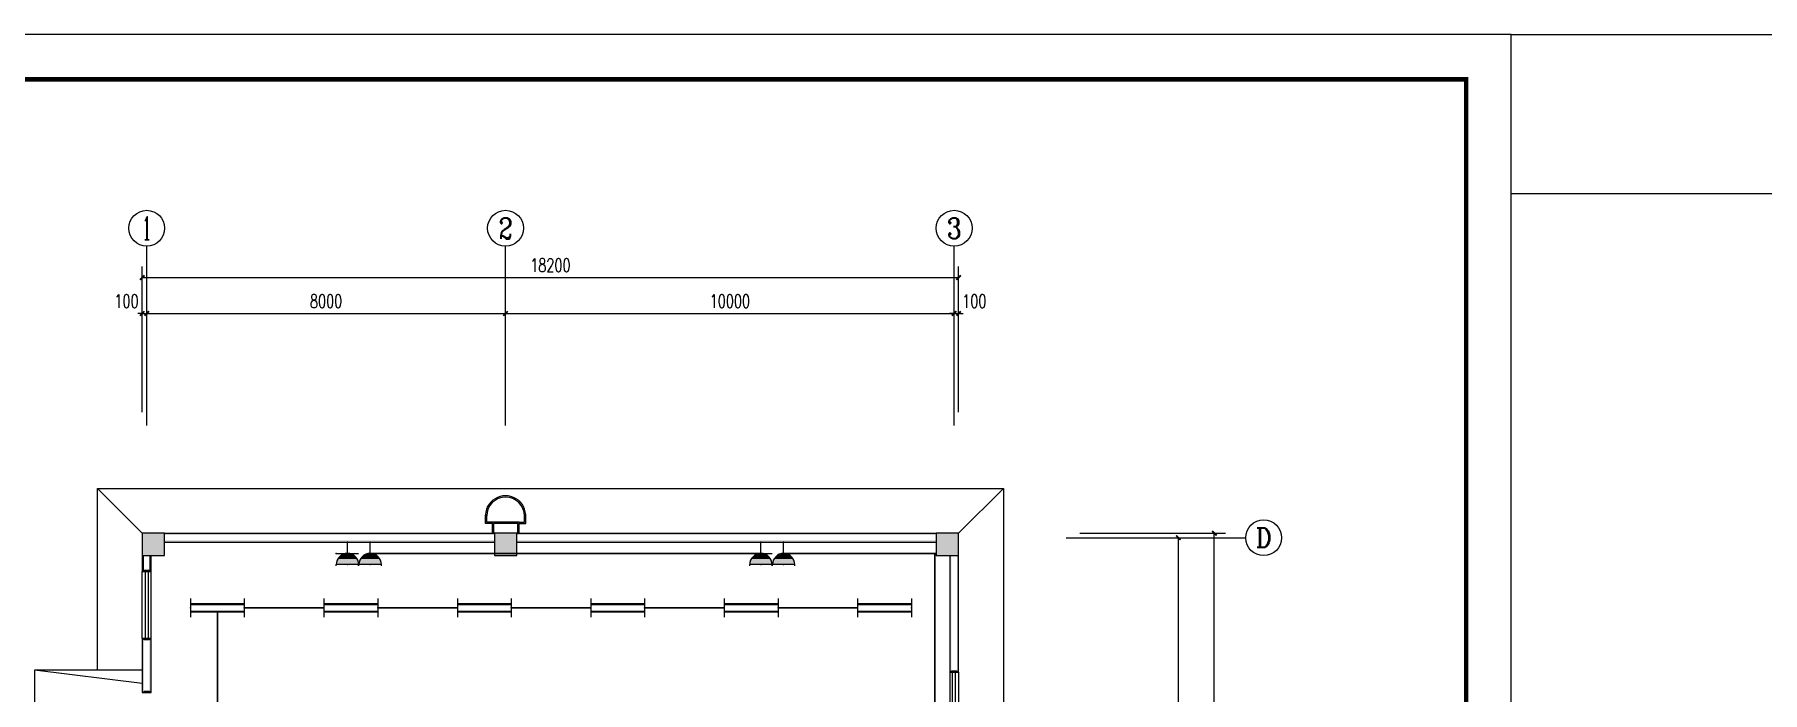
# Model space of a CAD drawing. Extents: x 5211311 to 5622788, y -441754 to -251897.
# Drawn here: x 5293174 to 5331693, y -378006 to -363337 of the extents above; entities that cross this region are included whole.
import ezdxf
from ezdxf.enums import TextEntityAlignment as Align

# ---------------------------------------------------------------- set-up
doc = ezdxf.new("R2010")
doc.units = 0
doc.header["$LTSCALE"] = 1000
doc.header["$MEASUREMENT"] = 0
doc.layers.get('0').update_dxf_attribs({"linetype": 'CONTINUOUS'})
doc.layers.get('Defpoints').update_dxf_attribs({"linetype": 'CONTINUOUS'})
doc.layers.add('_0', color=7, linetype='CONTINUOUS', lineweight=25)
for name, color, linetype in [('AXIS_TEXT', 7, 'CONTINUOUS'), ('EQUIP-插座', 3, 'CONTINUOUS'), ('EQUIP-照明', 3, 'CONTINUOUS'), ('PUB_HATCH', 8, 'CONTINUOUS'), ('PUB_TITLE', 4, 'CONTINUOUS'), ('TEL_TEXT', 7, 'CONTINUOUS'), ('WIRE-照明', 1, 'CONTINUOUS'), ('建筑底图', 251, 'CONTINUOUS')]:
    doc.layers.add(name, color=color, linetype=linetype)
doc.styles.add('_TCH_AXIS', font='COMPLEX', dxfattribs={"bigfont": 'GBCBIG'})
doc.styles.add('_TCH_DIM_T3', font='SIMPLEX', dxfattribs={"width": 0.705882, "bigfont": 'GBCBIG'})
doc.styles.add('_TEL_DIM', font='SIMPLEX', dxfattribs={"width": 0.8, "height": 3.5, "bigfont": 'HZTXT'})
doc.styles.add('COMPLEX', font='COMPLEX')
doc.styles.get("Standard").update_dxf_attribs({"font": 'GBENOR', "bigfont": 'GBCBIG'})
doc.dimstyles.new('_TCH_ARCH&&100', dxfattribs={"dimtxt": 297.5, "dimasz": 100, "dimexe": 250, "dimexo": 300, "dimgap": 126.25, "dimtad": 1, "dimdec": 0, "dimzin": 0, "dimdsep": 46, "dimtxsty": '_TCH_DIM_T3', "dimblk": 'ARCHTICK', "dimcen": 0.09, "dimclrt": 7, "dimazin": 2, "dimtfac": 1, "dimtdec": 0, "dimtix": 1, "dimtmove": 2, "dimatfit": 3, "dimfxl": 0, "dimtolj": 1, "dimtzin": 0, "dimarcsym": 0})

# ---------------------------------------------------------------- blocks, each defined once
blk = doc.blocks.new('$TCHSYS$WIN2D')
for p, q in [((-0.5, 0.5), (0.5, 0.5)), ((-0.5, 0.5), (-0.5, -0.5)), ((0.5, 0.5), (0.5, -0.5)), ((0.5, 0.167), (-0.5, 0.167)), ((0.5, -0.167), (-0.5, -0.167)), ((-0.5, -0.5), (0.5, -0.5))]:
    blk.add_line(p, q)
blk = doc.blocks.new('_FZH')
blk.add_lwpolyline([(-0.5, -0.5), (0.5, -0.5), (0.5, 0.5), (-0.5, 0.5)], close=True)
at = {"layer": 'PUB_HATCH'}
blk.add_solid([(-0.5, -0.5), (0.5, -0.5), (-0.5, 0.5), (0.5, 0.5)], dxfattribs=at)
blk = doc.blocks.new('_ArchTick')
at = {"color": 0, "linetype": 'ByBlock', "const_width": 0.4}
blk.add_lwpolyline([(-0.5, -0.5), (0.5, 0.5)], dxfattribs=at)
blk = doc.blocks.new('*D70')
at = {"layer": 'Defpoints', "color": 0, "transparency": 16777216}
for p in [(5316174, -374556), (5318674, -374556), (5316174, -383556)]:
    blk.add_point(p, dxfattribs=at)
at = {"layer": '建筑底图', "color": 0, "lineweight": -2, "transparency": 16777216}
for p, q in [((5316474, -374556), (5318924, -374556)), ((5318674, -383556), (5318674, -374556)), ((5316474, -383556), (5318924, -383556))]:
    blk.add_line(p, q, dxfattribs=at)
at = {"layer": '建筑底图', "color": 0, "lineweight": -2, "transparency": 16777216, "xscale": 100, "yscale": 100, "zscale": 100}
for p, rotation in [((5318674, -374556), 90), ((5318674, -383556), 270)]:
    blk.add_blockref('_ArchTick', p, dxfattribs=dict(at, rotation=rotation))
at = {"layer": '建筑底图', "color": 7, "transparency": 16777216, "insert": (5318399, -379056), "char_height": 297.5, "attachment_point": 5, "rotation": 90, "style": '_TCH_DIM_T3'}
blk.add_mtext('\\A1;9000', dxfattribs=at)
blk = doc.blocks.new('*D71')
at = {"layer": 'Defpoints', "color": 0, "transparency": 16777216}
for p in [(5316174, -374456), (5319474, -374456), (5316174, -396656)]:
    blk.add_point(p, dxfattribs=at)
at = {"layer": '建筑底图', "color": 0, "lineweight": -2, "transparency": 16777216}
for p, q in [((5316474, -374456), (5319724, -374456)), ((5319474, -396656), (5319474, -374456)), ((5316474, -396656), (5319724, -396656))]:
    blk.add_line(p, q, dxfattribs=at)
at = {"layer": '建筑底图', "color": 0, "lineweight": -2, "transparency": 16777216, "xscale": 100, "yscale": 100, "zscale": 100}
for p, rotation in [((5319474, -374456), 90), ((5319474, -396656), 270)]:
    blk.add_blockref('_ArchTick', p, dxfattribs=dict(at, rotation=rotation))
at = {"layer": '建筑底图', "color": 7, "transparency": 16777216, "insert": (5319199, -385556), "char_height": 297.5, "attachment_point": 5, "rotation": 90, "style": '_TCH_DIM_T3'}
blk.add_mtext('\\A1;22200', dxfattribs=at)
blk = doc.blocks.new('_AXISO')
blk.add_circle((0, 0), 0.5)
at = {"layer": 'AXIS_TEXT', "style": 'COMPLEX', "width": 1.041667}
blk.add_attdef('A', text='', height=0.56, dxfattribs=at).set_placement((-0.25, -0.28), (0.25, -0.28), align=Align.FIT)
blk = doc.blocks.new('*D76')
at = {"layer": 'Defpoints', "color": 0, "transparency": 16777216}
for p in [(5295674, -369556), (5295574, -372056), (5295674, -372056)]:
    blk.add_point(p, dxfattribs=at)
at = {"layer": '建筑底图', "color": 0, "lineweight": -2, "transparency": 16777216}
for p, q in [((5295574, -371756), (5295574, -369306)), ((5295674, -371756), (5295674, -369306)), ((5295574, -369556), (5295474, -369556)), ((5295574, -369556), (5295674, -369556)), ((5295674, -369556), (5295774, -369556))]:
    blk.add_line(p, q, dxfattribs=at)
at = {"layer": '建筑底图', "color": 0, "lineweight": -2, "transparency": 16777216, "xscale": 100, "yscale": 100, "zscale": 100}
blk.add_blockref('_ArchTick', (5295574, -369556), dxfattribs=at)
at = {"layer": '建筑底图', "color": 0, "lineweight": -2, "transparency": 16777216, "xscale": 100, "yscale": 100, "zscale": 100, "rotation": 180}
blk.add_blockref('_ArchTick', (5295674, -369556), dxfattribs=at)
at = {"layer": '建筑底图', "color": 7, "transparency": 16777216, "insert": (5295224, -369281), "char_height": 297.5, "attachment_point": 5, "style": '_TCH_DIM_T3'}
blk.add_mtext('\\A1;100', dxfattribs=at)
blk = doc.blocks.new('*D77')
at = {"layer": 'Defpoints', "color": 0, "transparency": 16777216}
for p in [(5303674, -369556), (5295674, -372056), (5303674, -372056)]:
    blk.add_point(p, dxfattribs=at)
at = {"layer": '建筑底图', "color": 0, "lineweight": -2, "transparency": 16777216}
for p, q in [((5295674, -371756), (5295674, -369306)), ((5303674, -371756), (5303674, -369306)), ((5295674, -369556), (5303674, -369556))]:
    blk.add_line(p, q, dxfattribs=at)
at = {"layer": '建筑底图', "color": 0, "lineweight": -2, "transparency": 16777216, "xscale": 100, "yscale": 100, "zscale": 100, "rotation": 180}
blk.add_blockref('_ArchTick', (5295674, -369556), dxfattribs=at)
at = {"layer": '建筑底图', "color": 0, "lineweight": -2, "transparency": 16777216, "xscale": 100, "yscale": 100, "zscale": 100}
blk.add_blockref('_ArchTick', (5303674, -369556), dxfattribs=at)
at = {"layer": '建筑底图', "color": 7, "transparency": 16777216, "insert": (5299674, -369281), "char_height": 297.5, "attachment_point": 5, "style": '_TCH_DIM_T3'}
blk.add_mtext('\\A1;8000', dxfattribs=at)
blk = doc.blocks.new('*D78')
at = {"layer": 'Defpoints', "color": 0, "transparency": 16777216}
for p in [(5313674, -369556), (5303674, -372056), (5313674, -372056)]:
    blk.add_point(p, dxfattribs=at)
at = {"layer": '建筑底图', "color": 0, "lineweight": -2, "transparency": 16777216}
for p, q in [((5303674, -371756), (5303674, -369306)), ((5313674, -371756), (5313674, -369306)), ((5303674, -369556), (5313674, -369556))]:
    blk.add_line(p, q, dxfattribs=at)
at = {"layer": '建筑底图', "color": 0, "lineweight": -2, "transparency": 16777216, "xscale": 100, "yscale": 100, "zscale": 100, "rotation": 180}
blk.add_blockref('_ArchTick', (5303674, -369556), dxfattribs=at)
at = {"layer": '建筑底图', "color": 0, "lineweight": -2, "transparency": 16777216, "xscale": 100, "yscale": 100, "zscale": 100}
blk.add_blockref('_ArchTick', (5313674, -369556), dxfattribs=at)
at = {"layer": '建筑底图', "color": 7, "transparency": 16777216, "insert": (5308674, -369281), "char_height": 297.5, "attachment_point": 5, "style": '_TCH_DIM_T3'}
blk.add_mtext('\\A1;10000', dxfattribs=at)
blk = doc.blocks.new('*D79')
at = {"layer": 'Defpoints', "color": 0, "transparency": 16777216}
for p in [(5313774, -369556), (5313674, -372056), (5313774, -372056)]:
    blk.add_point(p, dxfattribs=at)
at = {"layer": '建筑底图', "color": 0, "lineweight": -2, "transparency": 16777216}
for p, q in [((5313674, -371756), (5313674, -369306)), ((5313774, -371756), (5313774, -369306)), ((5313674, -369556), (5313574, -369556)), ((5313674, -369556), (5313774, -369556)), ((5313774, -369556), (5313874, -369556))]:
    blk.add_line(p, q, dxfattribs=at)
at = {"layer": '建筑底图', "color": 0, "lineweight": -2, "transparency": 16777216, "xscale": 100, "yscale": 100, "zscale": 100}
blk.add_blockref('_ArchTick', (5313674, -369556), dxfattribs=at)
at = {"layer": '建筑底图', "color": 0, "lineweight": -2, "transparency": 16777216, "xscale": 100, "yscale": 100, "zscale": 100, "rotation": 180}
blk.add_blockref('_ArchTick', (5313774, -369556), dxfattribs=at)
at = {"layer": '建筑底图', "color": 7, "transparency": 16777216, "insert": (5314124, -369281), "char_height": 297.5, "attachment_point": 5, "style": '_TCH_DIM_T3'}
blk.add_mtext('\\A1;100', dxfattribs=at)
blk = doc.blocks.new('*D80')
at = {"layer": 'Defpoints', "color": 0, "transparency": 16777216}
for p in [(5313774, -368756), (5295574, -372056), (5313774, -372056)]:
    blk.add_point(p, dxfattribs=at)
at = {"layer": '建筑底图', "color": 0, "lineweight": -2, "transparency": 16777216}
for p, q in [((5295574, -371756), (5295574, -368506)), ((5313774, -371756), (5313774, -368506)), ((5295574, -368756), (5313774, -368756))]:
    blk.add_line(p, q, dxfattribs=at)
at = {"layer": '建筑底图', "color": 0, "lineweight": -2, "transparency": 16777216, "xscale": 100, "yscale": 100, "zscale": 100, "rotation": 180}
blk.add_blockref('_ArchTick', (5295574, -368756), dxfattribs=at)
at = {"layer": '建筑底图', "color": 0, "lineweight": -2, "transparency": 16777216, "xscale": 100, "yscale": 100, "zscale": 100}
blk.add_blockref('_ArchTick', (5313774, -368756), dxfattribs=at)
at = {"layer": '建筑底图', "color": 7, "transparency": 16777216, "insert": (5304674, -368481), "char_height": 297.5, "attachment_point": 5, "style": '_TCH_DIM_T3'}
blk.add_mtext('\\A1;18200', dxfattribs=at)
blk = doc.blocks.new('$equip$00001160')
for p, q in [((-1.2, 0.417), (-1.2, -0.417)), ((-1.2, 0.167), (1.2, 0.167)), ((1.2, 0.417), (1.2, -0.417)), ((-1.2, -0.167), (1.2, -0.167))]:
    blk.add_line(p, q)
at = {"const_width": 0.1}
for points in [[(-1.2, 0.167), (1.2, 0.167)], [(-1.2, -0.167), (1.2, -0.167)]]:
    blk.add_lwpolyline(points, dxfattribs=at)
at = {"layer": 'EQUIP-照明'}
for p in [(-1.2, 0), (0, 0.167), (1.2, 0), (0, -0.167)]:
    blk.add_point(p, dxfattribs=at)
at = {"layer": 'EQUIP-照明', "flags": 9}
blk.add_attdef('A', (0, 0), '', height=0.00002, dxfattribs=at)
blk = doc.blocks.new('$equip$00001848')
for p, q in [((-0.5, 1.05), (-0.5, 1)), ((-0.5, 1), (0.5, 1)), ((0.5, 1.05), (0.5, 1)), ((0.513, 1.05), (0.513, 1)), ((0.513, 1), (1.513, 1)), ((1.513, 1.05), (1.513, 1)), ((0, 0.5), (0, 0)), ((1.513, 0.5), (0.513, 0.5)), ((1.013, 0.5), (1.013, 0))]:
    blk.add_line(p, q)
for centre in [(0, 1), (1.013, 1)]:
    blk.add_arc(centre, 0.5, 180, 0)
for p in [(0, 1), (1.013, 1), (0, 0), (1.013, 0), (1.513, 0.5)]:
    blk.add_point(p)
for points in [[(0.433, 0.75), (-0.433, 0.75), (0.5, 1), (-0.5, 1)], [(1.446, 0.75), (0.58, 0.75), (1.513, 1), (0.513, 1)], [(0.25, 0.567), (-0.25, 0.567), (0.433, 0.75), (-0.433, 0.75)], [(0, 0.5), (0, 0.5), (0.25, 0.567), (-0.25, 0.567)], [(1.263, 0.567), (0.763, 0.567), (1.446, 0.75), (0.58, 0.75)], [(1.013, 0.5), (1.013, 0.5), (1.263, 0.567), (0.763, 0.567)]]:
    blk.add_solid(points)
at = {"layer": 'TEL_TEXT', "style": '_TEL_DIM', "flags": 1}
blk.add_attdef('A', text='', height=0.00002, dxfattribs=at).set_placement((0, 0), align=Align.MIDDLE_CENTER)

msp = doc.modelspace()

# ---------------------------------------------------------------- hatches: boundary and pattern name
at = {"layer": '建筑底图'}
for points in [[(5296074.3, -374456.3), (5295574.3, -374456.3), (5295614.3, -374496.3), (5296034.3, -374496.3)], [(5295574.3, -374456.3), (5295574.3, -374956.3), (5295614.3, -374916.3), (5295614.3, -374496.3)], [(5296074.3, -374956.3), (5296074.3, -374456.3), (5296034.3, -374496.3), (5296034.3, -374916.3)], [(5303424.3, -374496.3), (5303424.3, -374456.3), (5296074.3, -374456.3), (5296074.3, -374496.3)], [(5303424.3, -374656.3), (5303424.3, -374616.3), (5296074.3, -374616.3), (5296074.3, -374656.3)], [(5303924.3, -374456.3), (5303424.3, -374456.3), (5303464.3, -374496.3), (5303884.3, -374496.3)], [(5303424.3, -374456.3), (5303424.3, -374956.3), (5303464.3, -374916.3), (5303464.3, -374496.3)], [(5303924.3, -374956.3), (5303924.3, -374456.3), (5303884.3, -374496.3), (5303884.3, -374916.3)], [(5313274.3, -374496.3), (5313274.3, -374456.3), (5303924.3, -374456.3), (5303924.3, -374496.3)], [(5313274.3, -374656.3), (5313274.3, -374616.3), (5303924.3, -374616.3), (5303924.3, -374656.3)], [(5313774.3, -374456.3), (5313274.3, -374456.3), (5313314.3, -374496.3), (5313734.3, -374496.3)], [(5313274.3, -374456.3), (5313274.3, -374956.3), (5313314.3, -374916.3), (5313314.3, -374496.3)], [(5313774.3, -374956.3), (5313774.3, -374456.3), (5313734.3, -374496.3), (5313734.3, -374916.3)], [(5295574.3, -374956.3), (5296074.3, -374956.3), (5296034.3, -374916.3), (5295614.3, -374916.3)], [(5295614.3, -374956.3), (5295574.3, -374956.3), (5295574.3, -375306.3), (5295614.3, -375266.3)], [(5295774.3, -374956.3), (5295734.3, -374956.3), (5295734.3, -375266.3), (5295774.3, -375306.3)], [(5303424.3, -374956.3), (5303924.3, -374956.3), (5303884.3, -374916.3), (5303464.3, -374916.3)], [(5313274.3, -374956.3), (5313774.3, -374956.3), (5313734.3, -374916.3), (5313314.3, -374916.3)], [(5313614.3, -374956.3), (5313574.3, -374956.3), (5313574.3, -377556.3), (5313614.3, -377516.3)], [(5313774.3, -374956.3), (5313734.3, -374956.3), (5313734.3, -377516.3), (5313774.3, -377556.3)], [(5295574.3, -375306.3), (5295774.3, -375306.3), (5295734.3, -375266.3), (5295614.3, -375266.3)], [(5295574.3, -376806.3), (5295574.3, -378006.3), (5295614.3, -377966.3), (5295614.3, -376846.3)], [(5295774.3, -376806.3), (5295574.3, -376806.3), (5295614.3, -376846.3), (5295734.3, -376846.3)], [(5295774.3, -378006.3), (5295774.3, -376806.3), (5295734.3, -376846.3), (5295734.3, -377966.3)], [(5313574.3, -377556.3), (5313774.3, -377556.3), (5313734.3, -377516.3), (5313614.3, -377516.3)], [(5295574.3, -378006.3), (5295774.3, -378006.3), (5295734.3, -377966.3), (5295614.3, -377966.3)]]:
    msp.add_hatch(color=256, dxfattribs=at).paths.add_polyline_path(points)

# ---------------------------------------------------------------- linework, layer by layer
at = {"layer": '_0', "color": 0}
msp.add_lwpolyline([(5326088.4, -363337.3), (5332500.7, -363337.3), (5332500.7, -366890.7), (5326088.4, -366890.7)], close=True, dxfattribs=at)
at = {"layer": 'PUB_TITLE', "color": 4}
msp.add_lwpolyline([(5241988.4, -422737.3), (5326088.4, -422737.3), (5326088.4, -363337.3), (5241988.4, -363337.3)], close=True, dxfattribs=at)
at = {"layer": 'PUB_TITLE', "color": 4, "const_width": 100}
msp.add_lwpolyline([(5244488.4, -421737.3), (5325088.4, -421737.3), (5325088.4, -364337.3), (5244488.4, -364337.3)], close=True, dxfattribs=at)
at = {"layer": 'WIRE-照明', "linetype": 'Continuous', "const_width": 35}
for points in [[(5300655.5, -374906.3), (5309366.9, -374906.3)], [(5309887, -383205.9), (5313245.8, -383205.9), (5313245.8, -374906.3), (5309873.5, -374906.3)], [(5297250.4, -376204.1), (5297250.4, -378975.1)], [(5297850.4, -376120.8), (5299625, -376120.8)], [(5300825, -376120.8), (5302599.5, -376120.8)], [(5303799.5, -376120.8), (5305574, -376120.8)], [(5306774, -376120.8), (5308548.6, -376120.8)], [(5309748.6, -376120.8), (5311523.1, -376120.8)]]:
    msp.add_lwpolyline(points, dxfattribs=at)
at = {"layer": '建筑底图'}
for p, q in [((5295674.3, -372056.3), (5295674.3, -368056.3)), ((5303674.3, -372056.3), (5303674.3, -368056.3)), ((5313674.3, -372056.3), (5313674.3, -368056.3)), ((5295574.3, -374456.3), (5294574.3, -373456.3)), ((5313774.3, -374456.3), (5314774.3, -373456.3)), ((5303225.3, -374236.3), (5303225.3, -374056.3)), ((5303374.3, -374236.3), (5303225.3, -374236.3)), ((5303254.3, -374206.3), (5303254.3, -374071)), ((5303374.3, -374206.3), (5303254.3, -374206.3)), ((5303974.3, -374206.3), (5304094.3, -374206.3)), ((5303974.3, -374236.3), (5304123.3, -374236.3)), ((5304094.3, -374206.3), (5304094.3, -374071)), ((5304123.3, -374236.3), (5304123.3, -374056.3)), ((5296074.3, -374456.3), (5303424.3, -374456.3)), ((5296074.3, -374656.3), (5303424.3, -374656.3)), ((5303924.3, -374456.3), (5313274.3, -374456.3)), ((5303924.3, -374656.3), (5313274.3, -374656.3)), ((5316174.3, -374556.3), (5320174.3, -374556.3)), ((5295574.3, -374956.3), (5295574.3, -375306.3)), ((5295774.3, -375306.3), (5295774.3, -374956.3)), ((5313574.3, -374956.3), (5313574.3, -377556.3)), ((5313774.3, -377556.3), (5313774.3, -374956.3)), ((5295574.3, -375306.3), (5295774.3, -375306.3)), ((5295574.3, -376806.3), (5295574.3, -378006.3)), ((5295774.3, -376806.3), (5295574.3, -376806.3)), ((5295774.3, -378006.3), (5295774.3, -376806.3)), ((5293174.3, -377506.3), (5293174.3, -380606.3)), ((5295574.3, -377806.3), (5293174.3, -377506.3)), ((5295574.3, -377506.3), (5293174.3, -377506.3)), ((5313574.3, -377556.3), (5313774.3, -377556.3)), ((5295574.3, -378006.3), (5295774.3, -378006.3))]:
    msp.add_line(p, q, dxfattribs=at)
for points in [[(5294574.3, -377506.3), (5294574.3, -373456.3), (5314774.3, -373456.3), (5314774.3, -397656.3), (5310224.3, -397656.3)], [(5303974.3, -374456.3), (5303974.3, -374206.3), (5303374.3, -374206.3), (5303374.3, -374456.3)], [(5303944.3, -374456.3), (5303944.3, -374236.3), (5303404.3, -374236.3), (5303404.3, -374456.3)]]:
    msp.add_lwpolyline(points, dxfattribs=at)
for radius, start, end in [(450, 356.17745, 183.82255), (420, 0, 180)]:
    msp.add_arc((5303674.3, -374071), radius, start, end, dxfattribs=at)

# ---------------------------------------------------------------- block references
at = {"layer": 'EQUIP-插座', "xscale": 500, "yscale": 500, "zscale": 500, "rotation": 180}
for p in [(5300655.5, -374656.3), (5309873.5, -374656.3)]:
    msp.add_blockref('$equip$00001848', p, dxfattribs=at)
at = {"layer": 'EQUIP-照明', "color": 0, "xscale": 500, "yscale": 500, "zscale": 500}
for p in [(5297250.4, -376120.8), (5300225, -376120.8), (5303199.5, -376120.8), (5306174, -376120.8), (5309148.6, -376120.8), (5312123.1, -376120.8)]:
    msp.add_blockref('$equip$00001160', p, dxfattribs=at)
at = {"layer": '建筑底图'}
ref = msp.add_blockref('_AXISO', (5295674.3, -367656.3), dxfattribs=dict(at, xscale=800, yscale=800, zscale=800))
ref.add_attrib('A', '1', dxfattribs={"layer": 'AXIS_TEXT', "color": 0, "height": 514.7, "style": '_TCH_AXIS'}).set_placement((5295564, -367913.6), (5295784.6, -367913.6), align=Align.FIT)
ref = msp.add_blockref('_AXISO', (5303674.3, -367656.3), dxfattribs=dict(at, xscale=800, yscale=800, zscale=800))
ref.add_attrib('A', '2', dxfattribs={"layer": 'AXIS_TEXT', "color": 0, "height": 465.9, "style": '_TCH_AXIS'}).set_placement((5303519, -367889.2), (5303829.6, -367889.2), align=Align.FIT)
ref = msp.add_blockref('_AXISO', (5313674.3, -367656.3), dxfattribs=dict(at, xscale=800, yscale=800, zscale=800))
ref.add_attrib('A', '3', dxfattribs={"layer": 'AXIS_TEXT', "color": 0, "height": 465.9, "style": '_TCH_AXIS'}).set_placement((5313519, -367889.2), (5313829.6, -367889.2), align=Align.FIT)
ref = msp.add_blockref('_AXISO', (5320574.3, -374556.3), dxfattribs=dict(at, xscale=800, yscale=800, zscale=800))
ref.add_attrib('A', 'D', dxfattribs={"layer": 'AXIS_TEXT', "color": 0, "height": 435.3, "style": '_TCH_AXIS'}).set_placement((5320398.1, -374773.9), (5320750.5, -374773.9), align=Align.FIT)
at = {"layer": '建筑底图', "xscale": 500, "yscale": 500, "zscale": 500}
for p in [(5295824.3, -374706.3), (5303674.3, -374706.3), (5313524.3, -374706.3)]:
    msp.add_blockref('_FZH', p, dxfattribs=at)
at = {"layer": '建筑底图'}
for p, xscale, yscale, zscale, rotation in [((5295674.3, -376056.3), -1500, 200, -1500, 270.0000000000237), ((5313674.3, -379056.3), 3000, -200, 3000, 269.9999999999763)]:
    msp.add_blockref('$TCHSYS$WIN2D', p, dxfattribs=dict(at, xscale=xscale, yscale=yscale, zscale=zscale, rotation=rotation))

# ---------------------------------------------------------------- dimensions: what is measured, and where the dimension line sits
for p1, p2, distance, picture, middle in [((5295574.3, -372056.3), (5313774.3, -372056.3), 3300, '*D80', (5304674.3, -368481.3)), ((5295674.3, -372056.3), (5303674.3, -372056.3), 2500, '*D77', (5299674.3, -369281.3)), ((5303674.3, -372056.3), (5313674.3, -372056.3), 2500, '*D78', (5308674.3, -369281.3)), ((5316174.3, -396656.3), (5316174.3, -374456.3), -3300, '*D71', (5319199.3, -385556.3)), ((5316174.3, -383556.3), (5316174.3, -374556.3), -2500, '*D70', (5318399.3, -379056.3))]:
    dim = msp.add_aligned_dim(p1=p1, p2=p2, distance=distance, dimstyle='_TCH_ARCH&&100', dxfattribs=at)
    dim.commit()
    dim.dimension.update_dxf_attribs({"geometry": picture, "text_midpoint": middle})
for base, p1, p2, picture, middle in [((5295674.3, -369556.3), (5295574.3, -372056.3), (5295674.3, -372056.3), '*D76', (5295224.3, -369281.3)), ((5313774.3, -369556.3), (5313674.3, -372056.3), (5313774.3, -372056.3), '*D79', (5314124.3, -369281.3))]:
    dim = msp.add_linear_dim(base=base, p1=p1, p2=p2, angle=0, dimstyle='_TCH_ARCH&&100', dxfattribs=at)
    dim.commit()
    dim.dimension.update_dxf_attribs({"geometry": picture, "text_midpoint": middle, "dimtype": 129})

doc.saveas('drawing.dxf')
